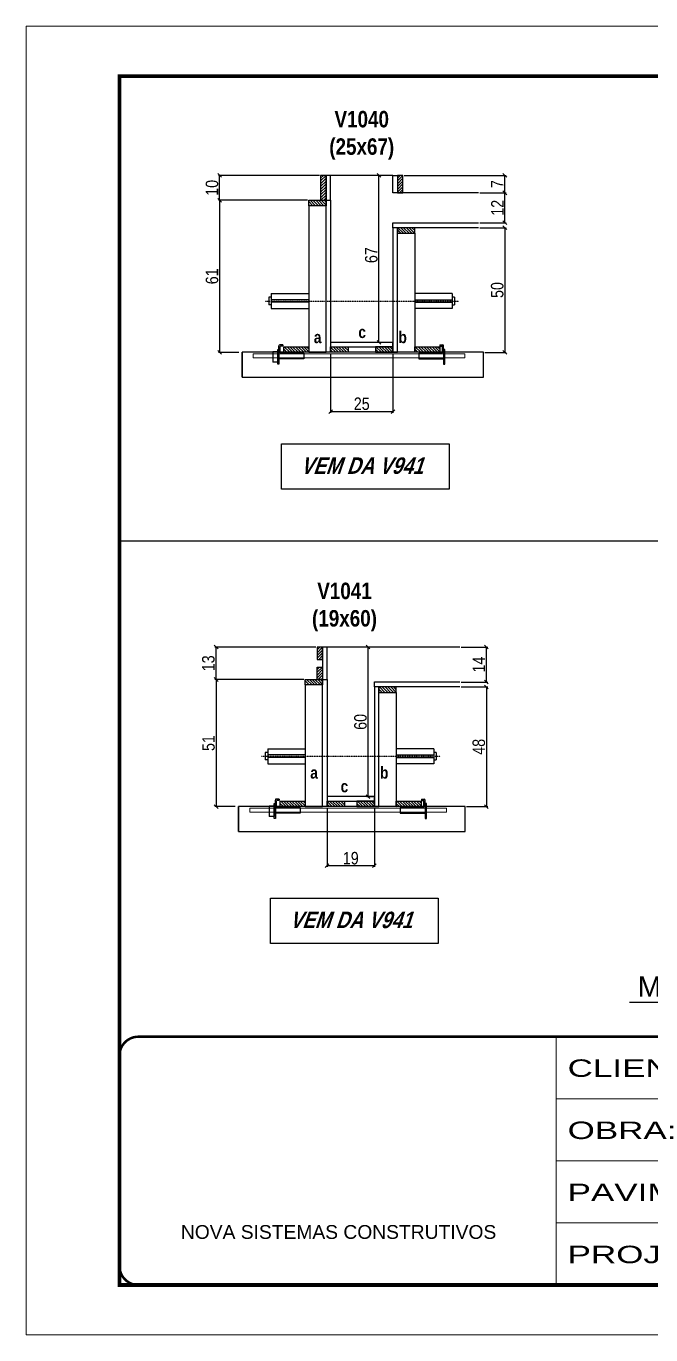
# Model space of a CAD drawing. Extents: x 3309 to 9563, y -2522 to 14608.
# Drawn here: x 3309 to 3811, y 6666 to 7716 of the extents above; entities that cross this region are included whole.
import ezdxf

# ---------------------------------------------------------------- set-up
doc = ezdxf.new("R2010")
doc.units = 0
for name, pattern in [('CONTINUO', [0]), ('DASHED', [0.75, 0.5, -0.25]), ('HIDDEN', [0.375, 0.25, -0.125])]:
    doc.linetypes.add(name, pattern=pattern)
for name, color, linetype in [('barrote', 251, 'Continuous'), ('COTA', 241, 'Continuous'), ('detalhes', 4, 'Continuous'), ('NOMENCLATURA', 7, 'Continuous'), ('Painéis', 200, 'Continuous'), ('presilha', 1, 'Continuous'), ('SARR_2.2x10', 60, 'Continuous'), ('SARR_2.2x7', 40, 'Continuous'), ('SARR_3.5x7', 81, 'Continuous'), ('TENSOR', 3, 'Continuous')]:
    doc.layers.add(name, color=color, linetype=linetype)
for name, color, linetype, lineweight in [('CONCRETO', 251, 'Continuous', 25), ('Folhas', 255, 'Continuous', 9), ('SARRAFO DE PRESSAO', 251, 'DASHED', 9), ('SCO-___-LAJ', 2, 'Continuous', 0)]:
    doc.layers.add(name, color=color, linetype=linetype, lineweight=lineweight)
doc.styles.add('ARIAL', font='arial.ttf')
doc.styles.add('COTA TECNICA 2X', font='techl___.ttf', dxfattribs={"height": 10})
doc.styles.get("Standard").update_dxf_attribs({"font": 'arial.ttf'})
doc.styles.add('TECNICA', font='techb___.ttf', dxfattribs={"height": 10})
doc.styles.add('Tecnologia', font='')
doc.styles.get('Tecnologia').set_extended_font_data('Forgotten Futurist')
doc.dimstyles.new('SECAO', dxfattribs={"dimscale": 0.333333, "dimtxt": 5, "dimasz": 9, "dimexe": 3, "dimexo": 3, "dimgap": 3, "dimtad": 1, "dimdec": 1, "dimlfac": 0.5, "dimzin": 12, "dimdsep": 46, "dimtxsty": 'COTA TECNICA 2X', "dimblk1": 'OBLIQUE', "dimblk2": 'OBLIQUE', "dimsah": 1, "dimcen": 0.9, "dimclrd": 4, "dimclre": 4, "dimclrt": 240, "dimadec": 1, "dimazin": 3, "dimtfac": 1, "dimtdec": 1, "dimtmove": 0, "dimatfit": 3, "dimfxl": 1, "dimtolj": 1, "dimtzin": 12, "dimarcsym": 0})
pattern_1 = [(135, (36786.496, -116421.9418), (-1.122532015, -1.122532015), [])]
pattern_2 = [(225, (127059.527, 40312.5665), (1.122532015, -1.122532015), [])]

# ---------------------------------------------------------------- blocks, each defined once
blk = doc.blocks.new('9999999999')
at = {"color": 30, "linetype": 'CONTINUO'}
for p, q in [((98564.6, 34230.2), (98564.6, 34429.4)), ((98564.6, 34379.6), (99584, 34379.6)), ((98564.6, 34329.8), (99488, 34329.8)), ((98564.6, 34280), (99488, 34280))]:
    blk.add_line(p, q, dxfattribs=at)
at = {"color": 30, "linetype": 'CONTINUO', "const_width": 2}
blk.add_lwpolyline([(99584, 34230.2), (99584, 34414.4, 0.414214), (99569, 34429.4), (98229, 34429.4, 0.414214), (98214, 34414.4), (98214, 34245.2, 0.414214), (98229, 34230.2), (99584, 34230.2)], format="xyb", dxfattribs=at)
at = {"layer": 'Folhas'}
blk.add_lwpolyline([(98139, 34190.2), (99624, 34190.2), (99624, 35240.2), (98139, 35240.2)], close=True, dxfattribs=at)
at = {"layer": 'Folhas', "color": 30, "const_width": 3}
blk.add_lwpolyline([(98214, 34230.2), (99584, 34230.2), (99584, 35200.2), (98214, 35200.2)], close=True, dxfattribs=at)
at = {"color": 7, "linetype": 'Continuous', "ltscale": 5, "style": 'ARIAL'}
blk.add_text('NOVA SISTEMAS CONSTRUTIVOS', height=11.059, dxfattribs=at).set_placement((98263.2, 34267.2))
at = {"layer": 'Folhas', "color": 7, "style": 'Tecnologia', "width": 1.5}
for s, p in [('CLIENTE:', (98573.7, 34397.2)), ('OBRA:', (98573.7, 34347.3)), ('PAVIMENTO:', (98573.7, 34297.5)), ('PROJETO:', (98573.7, 34247.7))]:
    blk.add_text(s, height=14, dxfattribs=at).set_placement(p)
blk = doc.blocks.new('PRESILHA METÁLICA 1')
at = {"layer": 'presilha'}
for p, q in [((7.5, 10.6), (7.5, 19.9)), ((12, 21), (8.6, 21)), ((9, 11.6), (9, 18.9)), ((12, 19.5), (9.6, 19.5)), ((12, 21), (12, 19.5)), ((0, 13), (6, 13)), ((0, 13), (0, 0)), ((6, 0), (0, 0)), ((6, 15.5), (7.5, 15.5)), ((6, -2.5), (6, 15.5)), ((6, 13), (6, 0)), ((7.5, 15.5), (7.5, -2.5)), ((37.5, 4.1), (7.5, 4.1)), ((37.5, 11), (9.6, 11)), ((37.5, 11), (37.5, 4.1)), ((7.5, -2.5), (6, -2.5))]:
    blk.add_line(p, q, dxfattribs=at)
for centre, radius, start, end in [((8.6, 19.9), 1.14, 90, 180), ((9.6, 18.9), 0.57, 90, 180), ((9.6, 11.6), 0.57, 180, 270)]:
    blk.add_arc(centre, radius, start, end, dxfattribs=at)
blk = doc.blocks.new('PRESILHA METÁLICA 2')
at = {"layer": 'presilha'}
for p, q in [((-5.2, 23.5), (-5.2, 22)), ((-5.2, 23.5), (-1.9, 23.5)), ((-5.2, 22), (-2.8, 22)), ((-2.2, 14.1), (-2.2, 21.4)), ((0.8, 18), (-0.8, 18)), ((-0.8, 18), (-0.8, 0)), ((-0.8, 14.6), (-0.8, 22.4)), ((0.8, 0), (0.8, 18)), ((-30.8, 13.5), (-30.8, 6.6)), ((-30.8, 13.5), (-2.8, 13.5)), ((-30.8, 6.6), (-0.8, 6.6)), ((-0.8, 0), (0.8, 0))]:
    blk.add_line(p, q, dxfattribs=at)
for centre, radius, start, end in [((-2.8, 21.4), 0.57, 0, 90), ((-1.9, 22.4), 1.14, 0, 90), ((-2.8, 14.1), 0.57, 270, 0)]:
    blk.add_arc(centre, radius, start, end, dxfattribs=at)
blk = doc.blocks.new('_Oblique')
at = {"color": 0, "linetype": 'ByBlock', "lineweight": -2}
blk.add_line((-0.5, -0.5), (0.5, 0.5), dxfattribs=at)
blk = doc.blocks.new('*D799')
at = {"layer": 'COTA', "color": 4, "lineweight": -2, "transparency": 16777216}
for p, q in [((3535.2, 7576.7), (3463.7, 7576.7)), ((3464.7, 7576.7), (3464.7, 7454.7)), ((3480, 7454.7), (3463.7, 7454.7))]:
    blk.add_line(p, q, dxfattribs=at)
at = {"layer": 'Defpoints', "color": 0, "transparency": 16777216}
for p in [(3536.2, 7576.7), (3464.7, 7454.7), (3481, 7454.7)]:
    blk.add_point(p, dxfattribs=at)
at = {"layer": 'COTA', "color": 4, "lineweight": -2, "transparency": 16777216, "xscale": 3, "yscale": 3, "zscale": 3}
for p, rotation in [((3464.7, 7576.7), 90), ((3464.7, 7454.7), 270)]:
    blk.add_blockref('_Oblique', p, dxfattribs=dict(at, rotation=rotation))
at = {"layer": 'COTA', "color": 240, "transparency": 16777216, "insert": (3458.6, 7515.7), "char_height": 10, "attachment_point": 5, "rotation": 90, "style": 'COTA TECNICA 2X'}
blk.add_mtext('\\A1;61', dxfattribs=at)
blk = doc.blocks.new('*D794')
at = {"layer": 'COTA', "color": 4, "lineweight": -2, "transparency": 16777216}
for p, q in [((3673.5, 7554.7), (3694.7, 7554.7)), ((3693.7, 7554.7), (3693.7, 7454.7)), ((3677.6, 7454.7), (3694.7, 7454.7))]:
    blk.add_line(p, q, dxfattribs=at)
at = {"layer": 'Defpoints', "color": 0, "transparency": 16777216}
for p in [(3672.5, 7554.7), (3676.6, 7454.7), (3693.7, 7454.7)]:
    blk.add_point(p, dxfattribs=at)
at = {"layer": 'COTA', "color": 4, "lineweight": -2, "transparency": 16777216, "xscale": 3, "yscale": 3, "zscale": 3}
for p, rotation in [((3693.7, 7554.7), 90), ((3693.7, 7454.7), 270)]:
    blk.add_blockref('_Oblique', p, dxfattribs=dict(at, rotation=rotation))
at = {"layer": 'COTA', "color": 240, "transparency": 16777216, "insert": (3687.6, 7504.7), "char_height": 10, "attachment_point": 5, "rotation": 90, "style": 'COTA TECNICA 2X'}
blk.add_mtext('\\A1;50', dxfattribs=at)
blk = doc.blocks.new('*D795')
at = {"layer": 'COTA', "color": 4, "lineweight": -2, "transparency": 16777216}
for p, q in [((3602.8, 7596.7), (3591.6, 7596.7)), ((3592.6, 7462.7), (3592.6, 7596.7)), ((3602.8, 7462.7), (3591.6, 7462.7))]:
    blk.add_line(p, q, dxfattribs=at)
at = {"layer": 'Defpoints', "color": 0, "transparency": 16777216}
for p in [(3592.6, 7596.7), (3603.8, 7596.7), (3603.8, 7462.7)]:
    blk.add_point(p, dxfattribs=at)
at = {"layer": 'COTA', "color": 4, "lineweight": -2, "transparency": 16777216, "xscale": 3, "yscale": 3, "zscale": 3}
for p, rotation in [((3592.6, 7596.7), 90), ((3592.6, 7462.7), 270)]:
    blk.add_blockref('_Oblique', p, dxfattribs=dict(at, rotation=rotation))
at = {"layer": 'COTA', "color": 240, "transparency": 16777216, "insert": (3586.5, 7532.7), "char_height": 10, "attachment_point": 5, "rotation": 90, "style": 'COTA TECNICA 2X'}
blk.add_mtext('\\A1;67', dxfattribs=at)
blk = doc.blocks.new('*D796')
at = {"layer": 'COTA', "color": 4, "lineweight": -2, "transparency": 16777216}
for p, q in [((3673.5, 7582.7), (3694.7, 7582.7)), ((3693.7, 7558.7), (3693.7, 7582.7)), ((3673.5, 7558.7), (3694.7, 7558.7))]:
    blk.add_line(p, q, dxfattribs=at)
at = {"layer": 'Defpoints', "color": 0, "transparency": 16777216}
for p in [(3672.5, 7582.7), (3693.7, 7582.7), (3672.5, 7558.7)]:
    blk.add_point(p, dxfattribs=at)
at = {"layer": 'COTA', "color": 4, "lineweight": -2, "transparency": 16777216, "xscale": 3, "yscale": 3, "zscale": 3}
for p, rotation in [((3693.7, 7582.7), 90), ((3693.7, 7558.7), 270)]:
    blk.add_blockref('_Oblique', p, dxfattribs=dict(at, rotation=rotation))
at = {"layer": 'COTA', "color": 240, "transparency": 16777216, "insert": (3687.7, 7570.7), "char_height": 10, "attachment_point": 5, "rotation": 90, "style": 'COTA TECNICA 2X'}
blk.add_mtext('\\A1;12', dxfattribs=at)
blk = doc.blocks.new('*D797')
at = {"layer": 'COTA', "color": 4, "lineweight": -2, "transparency": 16777216}
for p, q in [((3544.8, 7596.7), (3463.7, 7596.7)), ((3464.7, 7576.7), (3464.7, 7596.7)), ((3535.2, 7576.7), (3463.7, 7576.7))]:
    blk.add_line(p, q, dxfattribs=at)
at = {"layer": 'Defpoints', "color": 0, "transparency": 16777216}
for p in [(3464.7, 7596.7), (3545.8, 7596.7), (3536.2, 7576.7)]:
    blk.add_point(p, dxfattribs=at)
at = {"layer": 'COTA', "color": 4, "lineweight": -2, "transparency": 16777216, "xscale": 3, "yscale": 3, "zscale": 3}
for p, rotation in [((3464.7, 7596.7), 90), ((3464.7, 7576.7), 270)]:
    blk.add_blockref('_Oblique', p, dxfattribs=dict(at, rotation=rotation))
at = {"layer": 'COTA', "color": 240, "transparency": 16777216, "insert": (3458.6, 7586.7), "char_height": 10, "attachment_point": 5, "rotation": 90, "style": 'COTA TECNICA 2X'}
blk.add_mtext('\\A1;10', dxfattribs=at)
blk = doc.blocks.new('*D800')
at = {"layer": 'COTA', "color": 4, "lineweight": -2, "transparency": 16777216}
for p, q in [((3553.8, 7453.7), (3553.8, 7406.2)), ((3603.8, 7453.7), (3603.8, 7406.2)), ((3553.8, 7407.2), (3603.8, 7407.2))]:
    blk.add_line(p, q, dxfattribs=at)
at = {"layer": 'Defpoints', "color": 0, "transparency": 16777216}
for p in [(3553.8, 7454.7), (3603.8, 7454.7), (3603.8, 7407.2)]:
    blk.add_point(p, dxfattribs=at)
at = {"layer": 'COTA', "color": 4, "lineweight": -2, "transparency": 16777216, "xscale": 3, "yscale": 3, "zscale": 3, "rotation": 180}
blk.add_blockref('_Oblique', (3553.8, 7407.2), dxfattribs=at)
at = {"layer": 'COTA', "color": 4, "lineweight": -2, "transparency": 16777216, "xscale": 3, "yscale": 3, "zscale": 3}
blk.add_blockref('_Oblique', (3603.8, 7407.2), dxfattribs=at)
at = {"layer": 'COTA', "color": 240, "transparency": 16777216, "insert": (3578.8, 7413.4), "char_height": 10, "attachment_point": 5, "style": 'COTA TECNICA 2X'}
blk.add_mtext('\\A1;25', dxfattribs=at)
blk = doc.blocks.new('*D801')
at = {"layer": 'COTA', "color": 4, "lineweight": -2, "transparency": 16777216}
for p, q in [((3612.8, 7596.7), (3694.7, 7596.7)), ((3693.7, 7582.7), (3693.7, 7596.7)), ((3673.5, 7582.7), (3694.7, 7582.7))]:
    blk.add_line(p, q, dxfattribs=at)
at = {"layer": 'Defpoints', "color": 0, "transparency": 16777216}
for p in [(3611.8, 7596.7), (3693.7, 7596.7), (3672.5, 7582.7)]:
    blk.add_point(p, dxfattribs=at)
at = {"layer": 'COTA', "color": 4, "lineweight": -2, "transparency": 16777216, "xscale": 3, "yscale": 3, "zscale": 3}
for p, rotation in [((3693.7, 7596.7), 90), ((3693.7, 7582.7), 270)]:
    blk.add_blockref('_Oblique', p, dxfattribs=dict(at, rotation=rotation))
at = {"layer": 'COTA', "color": 240, "transparency": 16777216, "insert": (3687.6, 7589.7), "char_height": 10, "attachment_point": 5, "rotation": 90, "style": 'COTA TECNICA 2X'}
blk.add_mtext('\\A1;7', dxfattribs=at)
blk = doc.blocks.new('*D818')
at = {"layer": 'COTA', "color": 4, "lineweight": -2, "transparency": 16777216}
for p, q in [((3551, 7089.2), (3551, 7041.8)), ((3589, 7089.2), (3589, 7041.8)), ((3589, 7042.8), (3551, 7042.8))]:
    blk.add_line(p, q, dxfattribs=at)
at = {"layer": 'Defpoints', "color": 0, "transparency": 16777216}
for p in [(3551, 7090.2), (3589, 7090.2), (3551, 7042.8)]:
    blk.add_point(p, dxfattribs=at)
at = {"layer": 'COTA', "color": 4, "lineweight": -2, "transparency": 16777216, "xscale": 3, "yscale": 3, "zscale": 3, "rotation": 180}
blk.add_blockref('_Oblique', (3551, 7042.8), dxfattribs=at)
at = {"layer": 'COTA', "color": 4, "lineweight": -2, "transparency": 16777216, "xscale": 3, "yscale": 3, "zscale": 3}
blk.add_blockref('_Oblique', (3589, 7042.8), dxfattribs=at)
at = {"layer": 'COTA', "color": 240, "transparency": 16777216, "insert": (3570, 7048.8), "char_height": 10, "attachment_point": 5, "style": 'COTA TECNICA 2X'}
blk.add_mtext('\\A1;19', dxfattribs=at)
blk = doc.blocks.new('*D819')
at = {"layer": 'COTA', "color": 4, "lineweight": -2, "transparency": 16777216}
for p, q in [((3532.4, 7192.2), (3460.9, 7192.2)), ((3461.9, 7192.2), (3461.9, 7090.2)), ((3477.1, 7090.2), (3460.9, 7090.2))]:
    blk.add_line(p, q, dxfattribs=at)
at = {"layer": 'Defpoints', "color": 0, "transparency": 16777216}
for p in [(3533.4, 7192.2), (3461.9, 7090.2), (3478.1, 7090.2)]:
    blk.add_point(p, dxfattribs=at)
at = {"layer": 'COTA', "color": 4, "lineweight": -2, "transparency": 16777216, "xscale": 3, "yscale": 3, "zscale": 3}
for p, rotation in [((3461.9, 7192.2), 90), ((3461.9, 7090.2), 270)]:
    blk.add_blockref('_Oblique', p, dxfattribs=dict(at, rotation=rotation))
at = {"layer": 'COTA', "color": 240, "transparency": 16777216, "insert": (3455.8, 7141.2), "char_height": 10, "attachment_point": 5, "rotation": 90, "style": 'COTA TECNICA 2X'}
blk.add_mtext('\\A1;51', dxfattribs=at)
blk = doc.blocks.new('*D820')
at = {"layer": 'COTA', "color": 4, "lineweight": -2, "transparency": 16777216}
for p, q in [((3658.7, 7186.2), (3679.9, 7186.2)), ((3678.9, 7186.2), (3678.9, 7090.2)), ((3662.8, 7090.2), (3679.9, 7090.2))]:
    blk.add_line(p, q, dxfattribs=at)
at = {"layer": 'Defpoints', "color": 0, "transparency": 16777216}
for p in [(3657.7, 7186.2), (3661.8, 7090.2), (3678.9, 7090.2)]:
    blk.add_point(p, dxfattribs=at)
at = {"layer": 'COTA', "color": 4, "lineweight": -2, "transparency": 16777216, "xscale": 3, "yscale": 3, "zscale": 3}
for p, rotation in [((3678.9, 7186.2), 90), ((3678.9, 7090.2), 270)]:
    blk.add_blockref('_Oblique', p, dxfattribs=dict(at, rotation=rotation))
at = {"layer": 'COTA', "color": 240, "transparency": 16777216, "insert": (3672.8, 7138.2), "char_height": 10, "attachment_point": 5, "rotation": 90, "style": 'COTA TECNICA 2X'}
blk.add_mtext('\\A1;48', dxfattribs=at)
blk = doc.blocks.new('*D821')
at = {"layer": 'COTA', "color": 4, "lineweight": -2, "transparency": 16777216}
for p, q in [((3588, 7218.2), (3582.9, 7218.2)), ((3583.9, 7098.2), (3583.9, 7218.2)), ((3588, 7098.2), (3582.9, 7098.2))]:
    blk.add_line(p, q, dxfattribs=at)
at = {"layer": 'Defpoints', "color": 0, "transparency": 16777216}
for p in [(3583.9, 7218.2), (3589, 7218.2), (3589, 7098.2)]:
    blk.add_point(p, dxfattribs=at)
at = {"layer": 'COTA', "color": 4, "lineweight": -2, "transparency": 16777216, "xscale": 3, "yscale": 3, "zscale": 3}
for p, rotation in [((3583.9, 7218.2), 90), ((3583.9, 7098.2), 270)]:
    blk.add_blockref('_Oblique', p, dxfattribs=dict(at, rotation=rotation))
at = {"layer": 'COTA', "color": 240, "transparency": 16777216, "insert": (3577.8, 7158.2), "char_height": 10, "attachment_point": 5, "rotation": 90, "style": 'COTA TECNICA 2X'}
blk.add_mtext('\\A1;60', dxfattribs=at)
blk = doc.blocks.new('*D822')
at = {"layer": 'COTA', "color": 4, "lineweight": -2, "transparency": 16777216}
for p, q in [((3658.7, 7218.2), (3679.9, 7218.2)), ((3678.9, 7190.2), (3678.9, 7218.2)), ((3658.7, 7190.2), (3679.9, 7190.2))]:
    blk.add_line(p, q, dxfattribs=at)
at = {"layer": 'Defpoints', "color": 0, "transparency": 16777216}
for p in [(3657.7, 7218.2), (3678.9, 7218.2), (3657.7, 7190.2)]:
    blk.add_point(p, dxfattribs=at)
at = {"layer": 'COTA', "color": 4, "lineweight": -2, "transparency": 16777216, "xscale": 3, "yscale": 3, "zscale": 3}
for p, rotation in [((3678.9, 7218.2), 90), ((3678.9, 7190.2), 270)]:
    blk.add_blockref('_Oblique', p, dxfattribs=dict(at, rotation=rotation))
at = {"layer": 'COTA', "color": 240, "transparency": 16777216, "insert": (3672.8, 7204.2), "char_height": 10, "attachment_point": 5, "rotation": 90, "style": 'COTA TECNICA 2X'}
blk.add_mtext('\\A1;14', dxfattribs=at)
blk = doc.blocks.new('*D825')
at = {"layer": 'COTA', "color": 4, "lineweight": -2, "transparency": 16777216}
for p, q in [((3542, 7218.2), (3460.9, 7218.2)), ((3461.9, 7192.2), (3461.9, 7218.2)), ((3532.4, 7192.2), (3460.9, 7192.2))]:
    blk.add_line(p, q, dxfattribs=at)
at = {"layer": 'Defpoints', "color": 0, "transparency": 16777216}
for p in [(3461.9, 7218.2), (3543, 7218.2), (3533.4, 7192.2)]:
    blk.add_point(p, dxfattribs=at)
at = {"layer": 'COTA', "color": 4, "lineweight": -2, "transparency": 16777216, "xscale": 3, "yscale": 3, "zscale": 3}
for p, rotation in [((3461.9, 7218.2), 90), ((3461.9, 7192.2), 270)]:
    blk.add_blockref('_Oblique', p, dxfattribs=dict(at, rotation=rotation))
at = {"layer": 'COTA', "color": 240, "transparency": 16777216, "insert": (3455.7, 7205.2), "char_height": 10, "attachment_point": 5, "rotation": 90, "style": 'COTA TECNICA 2X'}
blk.add_mtext('\\A1;13', dxfattribs=at)

msp = doc.modelspace()

# ---------------------------------------------------------------- hatches: boundary and pattern name
at = {"layer": 'SARR_2.2x10'}
h = msp.add_hatch(dxfattribs=at)
h.set_pattern_fill('ANSI31', color=256, scale=0.5, angle=90)
h.set_pattern_definition([(135, (36709.7322, -116057.4478), (-1.122532015, -1.122532015), [])])
h.paths.add_polyline_path([(3516.19, 7459.12), (3516.19, 7454.72), (3536.19, 7454.72), (3536.19, 7459.12)])
h = msp.add_hatch(dxfattribs=at)
h.set_pattern_fill('ANSI31', color=256, scale=0.5, angle=90)
h.set_pattern_definition([(135, (36814.9322, -116057.4478), (-1.122532015, -1.122532015), [])])
h.paths.add_polyline_path([(3621.39, 7459.12), (3621.39, 7454.72), (3641.39, 7454.72), (3641.39, 7459.12)])
h = msp.add_hatch(dxfattribs=at)
h.set_pattern_fill('ANSI31', color=256, scale=0.5, angle=90)
h.set_pattern_definition([(135, (36706.896, -116421.9418), (-1.122532015, -1.122532015), [])])
h.paths.add_polyline_path([(3513.36, 7094.63), (3513.36, 7090.23), (3533.36, 7090.23), (3533.36, 7094.63)])
h = msp.add_hatch(dxfattribs=at)
h.set_pattern_fill('ANSI31', color=256, scale=0.5, angle=90)
h.set_pattern_definition([(135, (36800.096, -116421.9418), (-1.122532015, -1.122532015), [])])
h.paths.add_polyline_path([(3606.56, 7094.63), (3606.56, 7090.23), (3626.56, 7090.23), (3626.56, 7094.63)])
at = {"layer": 'SARR_2.2x7'}
h = msp.add_hatch(dxfattribs=at)
h.set_pattern_fill('ANSI31', color=256, scale=0.5, angle=180)
h.set_pattern_definition([(225, (127062.3632, 40691.0605), (1.122532015, -1.122532015), [])])
h.paths.add_polyline_path([(3545.79, 7576.72), (3550.19, 7576.72), (3550.19, 7596.72), (3545.79, 7596.72)])
h = msp.add_hatch(dxfattribs=at)
h.set_pattern_fill('ANSI31', color=256, scale=0.5, angle=180)
h.set_pattern_definition([(225, (127123.9632, 40691.0605), (1.122532015, -1.122532015), [])])
h.paths.add_polyline_path([(3607.39, 7582.72), (3611.79, 7582.72), (3611.79, 7596.72), (3607.39, 7596.72)])
h = msp.add_hatch(dxfattribs=at)
h.set_pattern_fill('ANSI31', color=256, scale=0.5, angle=90)
h.set_pattern_definition([(135, (36723.7322, -115939.8478), (-1.122532015, -1.122532015), [])])
h.paths.add_polyline_path([(3550.19, 7576.72), (3550.19, 7572.32), (3536.19, 7572.32), (3536.19, 7576.72)])
h = msp.add_hatch(dxfattribs=at)
h.set_pattern_fill('ANSI31', color=256, scale=0.5, angle=90)
h.set_pattern_definition([(135, (36715.7322, -115961.8478), (-1.122532015, -1.122532015), [])])
h.paths.add_polyline_path([(3607.39, 7554.72), (3607.39, 7550.32), (3621.39, 7550.32), (3621.39, 7554.72)])
h = msp.add_hatch(dxfattribs=at)
h.set_pattern_fill('ANSI31', color=256, scale=0.5, angle=90)
h.set_pattern_definition([(135, (36789.3322, -116057.4478), (-1.122532015, -1.122532015), [])])
h.paths.add_polyline_path([(3567.79, 7454.72), (3567.79, 7459.12), (3553.79, 7459.12), (3553.79, 7454.72)])
h = msp.add_hatch(dxfattribs=at)
h.set_pattern_fill('ANSI31', color=256, scale=0.5, angle=90)
h.set_pattern_definition([(135, (36801.3322, -116057.4478), (-1.122532015, -1.122532015), [])])
h.paths.add_polyline_path([(3589.79, 7459.12), (3589.79, 7454.72), (3603.79, 7454.72), (3603.79, 7459.12)])
h = msp.add_hatch(dxfattribs=at)
h.set_pattern_fill('ANSI31', color=256, scale=0.5, angle=180)
h.set_pattern_definition(pattern_2)
h.paths.add_polyline_path([(3542.96, 7208.23), (3547.36, 7208.23), (3547.36, 7218.23), (3542.96, 7218.23)])
h = msp.add_hatch(dxfattribs=at)
h.set_pattern_fill('ANSI31', color=256, scale=0.5, angle=180)
h.set_pattern_definition(pattern_2)
h.paths.add_polyline_path([(3542.96, 7202.23), (3547.36, 7202.23), (3547.36, 7192.23), (3542.96, 7192.23)])
h = msp.add_hatch(dxfattribs=at)
h.set_pattern_fill('ANSI31', color=256, scale=0.5, angle=90)
h.set_pattern_definition([(135, (36720.896, -116324.3418), (-1.122532015, -1.122532015), [])])
h.paths.add_polyline_path([(3547.36, 7192.23), (3547.36, 7187.83), (3533.36, 7187.83), (3533.36, 7192.23)])
h = msp.add_hatch(dxfattribs=at)
h.set_pattern_fill('ANSI31', color=256, scale=0.5, angle=90)
h.set_pattern_definition([(135, (36700.896, -116330.3418), (-1.122532015, -1.122532015), [])])
h.paths.add_polyline_path([(3592.56, 7186.23), (3592.56, 7181.83), (3606.56, 7181.83), (3606.56, 7186.23)])
h = msp.add_hatch(dxfattribs=at)
h.set_pattern_fill('ANSI31', color=256, scale=0.5, angle=90)
h.set_pattern_definition(pattern_1)
h.paths.add_polyline_path([(3564.96, 7090.23), (3564.96, 7094.63), (3550.96, 7094.63), (3550.96, 7090.23)])
h = msp.add_hatch(dxfattribs=at)
h.set_pattern_fill('ANSI31', color=256, scale=0.5, angle=90)
h.set_pattern_definition(pattern_1)
h.paths.add_polyline_path([(3574.96, 7094.63), (3574.96, 7090.23), (3588.96, 7090.23), (3588.96, 7094.63)])

# ---------------------------------------------------------------- linework, layer by layer
at = {"ltscale": 3}
for p, q in [((3504.19, 7498.89), (3504.19, 7492.89)), ((3506.19, 7498.89), (3504.19, 7498.89)), ((3506.19, 7501.89), (3506.19, 7489.89)), ((3506.19, 7501.89), (3536.19, 7501.89)), ((3651.39, 7501.89), (3621.39, 7501.89)), ((3651.39, 7501.89), (3651.39, 7489.89)), ((3653.39, 7498.89), (3651.39, 7498.89)), ((3653.39, 7498.89), (3653.39, 7492.89)), ((3506.19, 7492.89), (3504.19, 7492.89)), ((3536.19, 7496.89), (3506.19, 7496.89)), ((3536.19, 7494.89), (3506.19, 7494.89)), ((3506.19, 7489.89), (3536.19, 7489.89)), ((3621.39, 7496.89), (3651.39, 7496.89)), ((3621.39, 7494.89), (3651.39, 7494.89)), ((3651.39, 7489.89), (3621.39, 7489.89)), ((3651.39, 7492.89), (3653.39, 7492.89)), ((3501.36, 7133.68), (3501.36, 7127.68)), ((3503.36, 7133.68), (3501.36, 7133.68)), ((3503.36, 7136.68), (3503.36, 7124.68)), ((3503.36, 7136.68), (3533.36, 7136.68)), ((3533.36, 7131.68), (3503.36, 7131.68)), ((3533.36, 7129.68), (3503.36, 7129.68)), ((3636.56, 7136.68), (3606.56, 7136.68)), ((3606.56, 7131.68), (3636.56, 7131.68)), ((3606.56, 7129.68), (3636.56, 7129.68)), ((3636.56, 7136.68), (3636.56, 7124.68)), ((3638.56, 7133.68), (3636.56, 7133.68)), ((3638.56, 7133.68), (3638.56, 7127.68)), ((3503.36, 7127.68), (3501.36, 7127.68)), ((3503.36, 7124.68), (3533.36, 7124.68)), ((3636.56, 7124.68), (3606.56, 7124.68)), ((3636.56, 7127.68), (3638.56, 7127.68))]:
    msp.add_line(p, q, dxfattribs=at)
at = {"layer": 'barrote'}
for points in [[(3482.74, 7434.72), (3676.65, 7434.72), (3676.65, 7454.72), (3482.74, 7454.72)], [(3479.9, 7070.23), (3661.82, 7070.23), (3661.82, 7090.23), (3479.9, 7090.23)]]:
    msp.add_lwpolyline(points, close=True, dxfattribs=at)
at = {"layer": 'CONCRETO', "linetype": 'Continuous'}
for p, q in [((3603.79, 7596.72), (3550.19, 7596.72)), ((3672.49, 7582.72), (3603.79, 7582.72)), ((3657.66, 7218.23), (3550.96, 7218.23))]:
    msp.add_line(p, q, dxfattribs=at)
at = {"layer": 'COTA'}
msp.add_line((3384.37, 7303.51), (4754.37, 7303.51), dxfattribs=at)
at = {"layer": 'detalhes', "color": 250}
for p, q in [((3482.74, 7434.72), (3482.74, 7454.72)), ((3479.9, 7070.23), (3479.9, 7090.23))]:
    msp.add_line(p, q, dxfattribs=at)
at = {"layer": 'NOMENCLATURA', "linetype": 'Continuous'}
msp.add_line((3793.66, 6933.4), (3837.37, 6933.4), dxfattribs=at)
at = {"layer": 'NOMENCLATURA', "elevation": 0}
for points in [[(3514.36, 7381.36), (3648.9, 7381.36), (3648.9, 7344.9), (3514.36, 7344.9)], [(3505.52, 7016.87), (3640.06, 7016.87), (3640.06, 6980.41), (3505.52, 6980.41)]]:
    msp.add_lwpolyline(points, close=True, dxfattribs=at)
at = {"layer": 'Painéis', "linetype": 'Continuous'}
for points in [[(3550.19, 7576.72), (3553.79, 7576.72), (3553.79, 7596.72), (3550.19, 7596.72)], [(3550.19, 7454.72), (3550.19, 7576.72), (3553.79, 7576.72), (3553.79, 7454.72)], [(3607.39, 7454.72), (3607.39, 7554.72), (3603.79, 7554.72), (3603.79, 7454.72)], [(3603.79, 7462.72), (3553.79, 7462.72), (3553.79, 7459.12), (3603.79, 7459.12)], [(3547.36, 7192.23), (3550.96, 7192.23), (3550.96, 7218.23), (3547.36, 7218.23)], [(3547.36, 7090.23), (3547.36, 7192.23), (3550.96, 7192.23), (3550.96, 7090.23)], [(3592.56, 7090.23), (3592.56, 7186.23), (3588.96, 7186.23), (3588.96, 7090.23)], [(3588.96, 7098.23), (3550.96, 7098.23), (3550.96, 7094.63), (3588.96, 7094.63)]]:
    msp.add_lwpolyline(points, close=True, dxfattribs=at)
at = {"layer": 'Painéis', "linetype": 'Continuous', "elevation": 0}
msp.add_lwpolyline([(3603.79, 7596.72), (3607.39, 7596.72), (3607.39, 7582.72), (3603.79, 7582.72)], close=True, dxfattribs=at)
for points in [[(3672.49, 7554.72), (3603.79, 7554.72), (3603.79, 7558.72), (3672.49, 7558.72)], [(3657.66, 7186.23), (3588.96, 7186.23), (3588.96, 7190.23), (3657.66, 7190.23)]]:
    msp.add_lwpolyline(points, dxfattribs=at)
at = {"layer": 'SARR_2.2x10'}
for points in [[(3516.19, 7459.12), (3536.19, 7459.12), (3536.19, 7454.72), (3516.19, 7454.72)], [(3621.39, 7459.12), (3641.39, 7459.12), (3641.39, 7454.72), (3621.39, 7454.72)], [(3513.36, 7094.63), (3533.36, 7094.63), (3533.36, 7090.23), (3513.36, 7090.23)], [(3606.56, 7094.63), (3626.56, 7094.63), (3626.56, 7090.23), (3606.56, 7090.23)]]:
    msp.add_lwpolyline(points, close=True, dxfattribs=at)
at = {"layer": 'SARR_2.2x7'}
for points in [[(3545.79, 7596.72), (3545.79, 7576.72), (3550.19, 7576.72), (3550.19, 7596.72)], [(3553.79, 7459.12), (3567.79, 7459.12), (3567.79, 7454.72), (3553.79, 7454.72)], [(3603.79, 7459.12), (3589.79, 7459.12), (3589.79, 7454.72), (3603.79, 7454.72)], [(3542.96, 7218.23), (3542.96, 7208.23), (3547.36, 7208.23), (3547.36, 7218.23)], [(3542.96, 7192.23), (3542.96, 7202.23), (3547.36, 7202.23), (3547.36, 7192.23)], [(3550.96, 7094.63), (3564.96, 7094.63), (3564.96, 7090.23), (3550.96, 7090.23)], [(3588.96, 7094.63), (3574.96, 7094.63), (3574.96, 7090.23), (3588.96, 7090.23)]]:
    msp.add_lwpolyline(points, close=True, dxfattribs=at)
at = {"layer": 'SARR_2.2x7', "elevation": 0}
for points in [[(3607.39, 7596.72), (3607.39, 7582.72), (3611.79, 7582.72), (3611.79, 7596.72)], [(3536.19, 7576.72), (3550.19, 7576.72), (3550.19, 7572.32), (3536.19, 7572.32)], [(3621.39, 7554.72), (3607.39, 7554.72), (3607.39, 7550.32), (3621.39, 7550.32)], [(3533.36, 7192.23), (3547.36, 7192.23), (3547.36, 7187.83), (3533.36, 7187.83)], [(3606.56, 7186.23), (3592.56, 7186.23), (3592.56, 7181.83), (3606.56, 7181.83)]]:
    msp.add_lwpolyline(points, close=True, dxfattribs=at)
at = {"layer": 'SARR_3.5x7'}
for points in [[(3550.19, 7572.32), (3536.19, 7572.32), (3536.19, 7454.72), (3550.19, 7454.72)], [(3607.39, 7550.32), (3621.39, 7550.32), (3621.39, 7454.72), (3607.39, 7454.72)], [(3547.36, 7187.83), (3533.36, 7187.83), (3533.36, 7090.23), (3547.36, 7090.23)], [(3592.56, 7181.83), (3606.56, 7181.83), (3606.56, 7090.23), (3592.56, 7090.23)]]:
    msp.add_lwpolyline(points, close=True, dxfattribs=at)
at = {"layer": 'SCO-___-LAJ', "color": 1}
for points in [[(3491.74, 7453.39), (3661.58, 7453.39), (3661.58, 7450.19), (3491.74, 7450.19)], [(3488.9, 7088.89), (3646.74, 7088.89), (3646.74, 7085.69), (3488.9, 7085.69)]]:
    msp.add_lwpolyline(points, close=True, dxfattribs=at)
at = {"layer": 'TENSOR', "linetype": 'HIDDEN', "ltscale": 0.5}
for p, q in [((3501.19, 7495.89), (3656.7, 7495.89)), ((3498.36, 7130.68), (3641.86, 7130.68))]:
    msp.add_line(p, q, dxfattribs=at)

# ---------------------------------------------------------------- block references
at = {"layer": 'presilha', "xscale": 0.6666666666666666, "yscale": 0.6666666666666666, "zscale": 0.6666666666666666}
for name, p in [('PRESILHA METÁLICA 1', (3507.33, 7446.76)), ('PRESILHA METÁLICA 2', (3645.07, 7445.09)), ('PRESILHA METÁLICA 1', (3504.49, 7082.26)), ('PRESILHA METÁLICA 2', (3630.24, 7080.59))]:
    msp.add_blockref(name, p, dxfattribs=at)
at = {"layer": 'SARRAFO DE PRESSAO', "color": 6, "linetype": 'ByBlock'}
msp.add_blockref('9999999999', (-94829.61, -27523.8), dxfattribs=at)

# ---------------------------------------------------------------- texts
at = {"layer": 'detalhes', "style": 'TECNICA'}
for s, p in [('a', (3540.32, 7462.08)), ('c', (3576.08, 7466.19)), ('b', (3608.29, 7462.07)), ('a', (3537.48, 7112.67)), ('b', (3593.46, 7112.65)), ('c', (3561.85, 7101.7))]:
    msp.add_text(s, height=9.6, dxfattribs=at).set_placement(p)
at = {"layer": 'NOMENCLATURA', "linetype": 'Continuous'}
msp.add_text('M6', height=16.5, dxfattribs=at).set_placement((3800.23, 6937.6))
at = {"layer": 'NOMENCLATURA', "char_height": 13.2, "attachment_point": 2, "style": 'TECNICA'}
for s, insert in [('V1040\\P(25x67)', (3578.79, 7648.42)), ('V1041\\P(19x60)', (3564.96, 7269.92))]:
    msp.add_mtext_dynamic_manual_height_columns(s, width=300.2766, gutter_width=1, heights=[0], dxfattribs=dict(at, insert=insert))
at = {"layer": 'NOMENCLATURA', "char_height": 13.2, "width": 300.2766, "attachment_point": 2, "style": 'TECNICA'}
for insert in [(3578.79, 7370.4), (3569.96, 7005.91)]:
    msp.add_mtext('{\\Q19;VEM DA V941}', dxfattribs=dict(at, insert=insert))

# ---------------------------------------------------------------- dimensions: what is measured, and where the dimension line sits
at = {"layer": 'COTA'}
for base, p1, p2, picture, middle in [((3464.75, 7596.72), (3536.19, 7576.72), (3545.79, 7596.72), '*D797', (3458.64, 7586.72)), ((3693.71, 7596.72), (3672.49, 7582.72), (3611.79, 7596.72), '*D801', (3687.64, 7589.72)), ((3693.71, 7582.72), (3672.49, 7558.72), (3672.49, 7582.72), '*D796', (3687.65, 7570.72)), ((3464.75, 7454.72, 0), (3536.19, 7576.72), (3480.98, 7454.72, 0), '*D799', (3458.64, 7515.72, 0)), ((3693.71, 7454.72, 0), (3672.49, 7554.72), (3676.61, 7454.72, 0), '*D794', (3687.6, 7504.72, 0)), ((3461.91, 7218.23), (3533.36, 7192.23), (3542.96, 7218.23), '*D825', (3455.69, 7205.23)), ((3583.88, 7218.23), (3588.96, 7098.23), (3588.96, 7218.23), '*D821', (3577.78, 7158.23)), ((3678.88, 7218.23), (3657.66, 7190.23), (3657.66, 7218.23), '*D822', (3672.8, 7204.23)), ((3461.91, 7090.23, 0), (3533.36, 7192.23), (3478.14, 7090.23, 0), '*D819', (3455.8, 7141.23, 0)), ((3678.88, 7090.23, 0), (3657.66, 7186.23), (3661.77, 7090.23, 0), '*D820', (3672.78, 7138.23, 0))]:
    dim = msp.add_linear_dim(base=base, p1=p1, p2=p2, angle=90, dimstyle='SECAO', dxfattribs=at)
    dim.commit()
    dim.dimension.update_dxf_attribs({"geometry": picture, "text_midpoint": middle})
for base, p1, p2, angle, picture, middle in [((3592.62, 7596.72), (3603.79, 7462.72), (3603.79, 7596.72), 90, '*D795', (3592.62, 7532.72)), ((3550.96, 7042.76), (3588.96, 7090.23), (3550.96, 7090.23), 180, '*D818', (3569.96, 7042.76))]:
    dim = msp.add_linear_dim(base=base, p1=p1, p2=p2, angle=angle, dimstyle='SECAO', dxfattribs=at)
    dim.commit()
    dim.dimension.update_dxf_attribs({"geometry": picture, "text_midpoint": middle, "dimtype": 160})
dim = msp.add_linear_dim(base=(3603.79, 7407.25), p1=(3553.79, 7454.72), p2=(3603.79, 7454.72), dimstyle='SECAO', dxfattribs=at)
dim.commit()
dim.dimension.update_dxf_attribs({"geometry": '*D800', "text_midpoint": (3578.79, 7413.36)})

doc.saveas('drawing.dxf')
